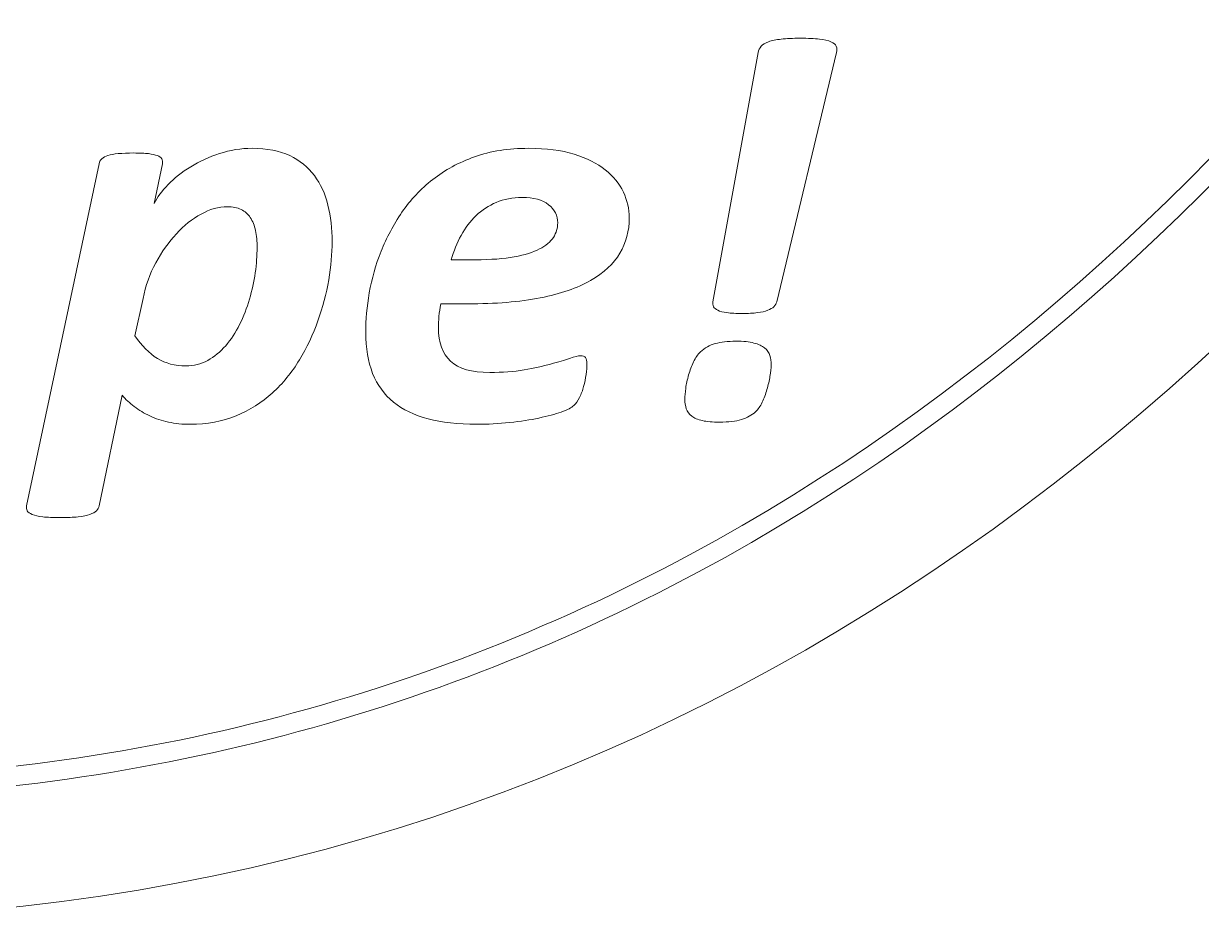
# Model space of a CAD drawing. Header units: millimetres. Extents: x -113 to 107, y -203 to 97.
# Drawn here: x 6.62 to 55.46, y -202.58 to -165.45 of the extents above; entities that cross this region are included whole.
import ezdxf

# ---------------------------------------------------------------- set-up
doc = ezdxf.new("R2010")
doc.units = ezdxf.units.MM
doc.header["$MEASUREMENT"] = 0
doc.layers.add('layer 1', color=7, linetype='Continuous')

msp = doc.modelspace()

# ---------------------------------------------------------------- linework, layer by layer
at = {"layer": 'layer 1', "color": 250, "lineweight": 9}
msp.add_open_spline([(-3.3033, -202.5771), (-75.337, -202.5771), (-113.3033, -118.6749), (-113.3033, -35.2346), (-113.3033, -35.2346), (-113.3033, 16.9181), (-86.5869, 71.1637), (-32.7617, 46.684), (-32.7617, 46.684), (-27.3094, 44.2044), (-23.9161, 50.394), (-26.9074, 56.0291), (-26.9074, 56.0291), (-26.9074, 56.0291), (-40.6664, 81.419), (-40.6664, 81.419), (-40.6664, 81.419), (-46.1561, 91.55), (-25.6913, 97.4228), (-3.3033, 97.4228), (-3.3033, 97.4228), (19.0847, 97.4228), (39.5495, 91.55), (34.0598, 81.419), (34.0598, 81.419), (34.0598, 81.419), (20.3008, 56.0291), (20.3008, 56.0291), (20.3008, 56.0291), (17.3095, 50.394), (20.7028, 44.2044), (26.1551, 46.684), (26.1551, 46.684), (79.9803, 71.1637), (106.6967, 16.9181), (106.6967, -35.2346), (106.6967, -35.2346), (106.6967, -118.6749), (68.7304, -202.5771), (-3.3033, -202.5771)], degree=3, knots=[0, 0, 0, 0, 0.1, 0.1, 0.1, 0.1, 0.2, 0.2, 0.2, 0.2, 0.3, 0.3, 0.3, 0.3, 0.4, 0.4, 0.4, 0.4, 0.5, 0.5, 0.5, 0.5, 0.6, 0.6, 0.6, 0.6, 0.7, 0.7, 0.7, 0.7, 0.8, 0.8, 0.8, 0.8, 0.9, 0.9, 0.9, 0.9, 1, 1, 1, 1], dxfattribs=at)
at = {"layer": 'layer 1', "color": 22, "lineweight": 9}
for points, knots in [([(-3.3033, -197.5771), (10.05, -197.5771), (22.7983, -194.5164), (34.6049, -188.1744), (34.6049, -188.1744), (58.1796, -175.511), (74.2704, -151.9016), (84.4597, -127.5536), (84.4597, -127.5536), (96.4413, -98.923), (101.7559, -66.2299), (101.7559, -35.2346), (101.7559, -35.2346), (101.7559, -33.2329), (101.7153, -31.2313), (101.6341, -29.2313), (101.6341, -29.2313), (101.0273, -14.2908), (98.1388, 1.4483), (92.1793, 15.1867), (92.1793, 15.1867), (87.2865, 26.4663), (79.7375, 37.5728), (68.7293, 43.4523), (68.7293, 43.4523), (55.6028, 50.4632), (41.2151, 48.0516), (28.1804, 42.1234), (28.1804, 42.1234), (25.1371, 40.7393), (21.7135, 40.7106), (18.8496, 42.5644), (18.8496, 42.5644), (13.5873, 45.9707), (13.1983, 53.2147), (15.9482, 58.3952), (15.9482, 58.3952), (15.9482, 58.3952), (15.9687, 58.4333), (15.9687, 58.4333), (15.9687, 58.4333), (15.9687, 58.4333), (29.7276, 83.8231), (29.7276, 83.8231), (29.7276, 83.8231), (29.8195, 83.9926), (30.0582, 84.4821), (30.016, 84.6966), (30.016, 84.6966), (29.9021, 85.2765), (28.6546, 86.2161), (28.2183, 86.5097), (28.2183, 86.5097), (26.1509, 87.9012), (23.3946, 88.8696), (21.0204, 89.5501), (21.0204, 89.5501), (13.4262, 91.727), (4.5658, 92.4228), (-3.3033, 92.4228), (-3.3033, 92.4228), (-11.1724, 92.4228), (-20.0328, 91.727), (-27.627, 89.5501), (-27.627, 89.5501), (-30.0012, 88.8696), (-32.7575, 87.9012), (-34.8249, 86.5097), (-34.8249, 86.5097), (-35.2612, 86.2161), (-36.5087, 85.2765), (-36.6226, 84.6966), (-36.6226, 84.6966), (-36.6648, 84.4821), (-36.4261, 83.9926), (-36.3342, 83.8232), (-36.3342, 83.8232), (-36.3342, 83.8232), (-22.5548, 58.3952), (-22.5548, 58.3952), (-22.5548, 58.3952), (-19.8049, 53.2147), (-20.1939, 45.9707), (-25.4562, 42.5644), (-25.4562, 42.5644), (-28.3201, 40.7106), (-31.7437, 40.7393), (-34.787, 42.1234), (-34.787, 42.1234), (-47.8217, 48.0516), (-62.2094, 50.4632), (-75.3359, 43.4523), (-75.3359, 43.4523), (-86.3441, 37.5728), (-93.8931, 26.4663), (-98.7859, 15.1867), (-98.7859, 15.1867), (-104.7454, 1.4483), (-107.6339, -14.2908), (-108.2407, -29.2313), (-108.2407, -29.2313), (-108.3219, -31.2313), (-108.3625, -33.2329), (-108.3625, -35.2346), (-108.3625, -35.2346), (-108.3625, -66.2299), (-103.0479, -98.923), (-91.0663, -127.5536), (-91.0663, -127.5536), (-80.877, -151.9016), (-64.7862, -175.511), (-41.2115, -188.1744), (-41.2115, -188.1744), (-29.4049, -194.5164), (-16.6566, -197.5771), (-3.3033, -197.5771)], [0, 0, 0, 0, 0.0344828, 0.0344828, 0.0344828, 0.0344828, 0.0689655, 0.0689655, 0.0689655, 0.0689655, 0.1034483, 0.1034483, 0.1034483, 0.1034483, 0.137931, 0.137931, 0.137931, 0.137931, 0.1724138, 0.1724138, 0.1724138, 0.1724138, 0.2068966, 0.2068966, 0.2068966, 0.2068966, 0.2413793, 0.2413793, 0.2413793, 0.2413793, 0.2758621, 0.2758621, 0.2758621, 0.2758621, 0.3103448, 0.3103448, 0.3103448, 0.3103448, 0.3448276, 0.3448276, 0.3448276, 0.3448276, 0.3793103, 0.3793103, 0.3793103, 0.3793103, 0.4137931, 0.4137931, 0.4137931, 0.4137931, 0.4482759, 0.4482759, 0.4482759, 0.4482759, 0.4827586, 0.4827586, 0.4827586, 0.4827586, 0.5172414, 0.5172414, 0.5172414, 0.5172414, 0.5517241, 0.5517241, 0.5517241, 0.5517241, 0.5862069, 0.5862069, 0.5862069, 0.5862069, 0.6206897, 0.6206897, 0.6206897, 0.6206897, 0.6551724, 0.6551724, 0.6551724, 0.6551724, 0.6896552, 0.6896552, 0.6896552, 0.6896552, 0.7241379, 0.7241379, 0.7241379, 0.7241379, 0.7586207, 0.7586207, 0.7586207, 0.7586207, 0.7931034, 0.7931034, 0.7931034, 0.7931034, 0.8275862, 0.8275862, 0.8275862, 0.8275862, 0.862069, 0.862069, 0.862069, 0.862069, 0.8965517, 0.8965517, 0.8965517, 0.8965517, 0.9310345, 0.9310345, 0.9310345, 0.9310345, 0.9655172, 0.9655172, 0.9655172, 0.9655172, 1, 1, 1, 1]), ([(29.2076, 84.588), (28.9729, 84.9595), (28.0748, 85.6456), (27.7806, 85.8436), (27.7806, 85.8436), (25.7641, 87.2007), (23.1262, 88.1151), (20.805, 88.7804), (20.805, 88.7804), (13.1947, 90.9619), (4.5877, 91.6228), (-3.3033, 91.6228), (-3.3033, 91.6228), (-11.1943, 91.6228), (-19.8013, 90.9619), (-27.4116, 88.7804), (-27.4116, 88.7804), (-29.7328, 88.1151), (-32.3707, 87.2007), (-34.3872, 85.8436), (-34.3872, 85.8436), (-34.6814, 85.6456), (-35.5795, 84.9595), (-35.8142, 84.588), (-35.8142, 84.588), (-35.7707, 84.4611), (-35.6873, 84.2932), (-35.6411, 84.2079), (-35.6411, 84.2079), (-35.6411, 84.2079), (-21.8593, 58.7753), (-21.8593, 58.7753), (-21.8593, 58.7753), (-18.9088, 53.2171), (-19.4145, 45.5256), (-25.0302, 41.8905), (-25.0302, 41.8905), (-28.1107, 39.8965), (-31.8302, 39.9016), (-35.111, 41.3937), (-35.111, 41.3937), (-38.9441, 43.137), (-42.9291, 44.5915), (-47.0201, 45.5774), (-47.0201, 45.5774), (-50.9956, 46.5355), (-55.0797, 47.049), (-59.1697, 46.9194), (-59.1697, 46.9194), (-64.7373, 46.7431), (-70.0348, 45.379), (-74.9669, 42.7448), (-74.9669, 42.7448), (-85.8063, 36.9554), (-93.2421, 25.9765), (-98.0621, 14.8651), (-98.0621, 14.8651), (-103.9943, 1.1896), (-106.8467, -14.3887), (-107.4508, -29.2642), (-107.4508, -29.2642), (-107.5315, -31.2532), (-107.572, -33.2439), (-107.572, -35.2346), (-107.572, -35.2346), (-107.572, -66.1742), (-102.2963, -98.6675), (-90.3383, -127.2416), (-90.3383, -127.2416), (-80.2203, -151.4195), (-64.2461, -174.8954), (-40.8409, -187.4678), (-40.8409, -187.4678), (-29.1554, -193.7447), (-16.5171, -196.7771), (-3.3033, -196.7771), (-3.3033, -196.7771), (9.9105, -196.7771), (22.5488, -193.7447), (34.2343, -187.4678), (34.2343, -187.4678), (57.6395, -174.8954), (73.6137, -151.4195), (83.7317, -127.2416), (83.7317, -127.2416), (95.6897, -98.6675), (100.9654, -66.1742), (100.9654, -35.2346), (100.9654, -35.2346), (100.9654, -33.2439), (100.9249, -31.2532), (100.8442, -29.2642), (100.8442, -29.2642), (100.2401, -14.3887), (97.3877, 1.1896), (91.4555, 14.8651), (91.4555, 14.8651), (86.6355, 25.9765), (79.1997, 36.9554), (68.3603, 42.7448), (68.3603, 42.7448), (63.4282, 45.379), (58.1307, 46.7431), (52.5631, 46.9194), (52.5631, 46.9194), (48.4731, 47.049), (44.389, 46.5355), (40.4135, 45.5774), (40.4135, 45.5774), (36.3225, 44.5915), (32.3375, 43.137), (28.5044, 41.3937), (28.5044, 41.3937), (25.2236, 39.9016), (21.5041, 39.8965), (18.4236, 41.8905), (18.4236, 41.8905), (12.8079, 45.5256), (12.3018, 53.2164), (15.2532, 58.7763), (15.2532, 58.7763), (15.2532, 58.7763), (15.2752, 58.8173), (15.2752, 58.8173), (15.2752, 58.8173), (15.2752, 58.8173), (29.0345, 84.2079), (29.0345, 84.2079), (29.0345, 84.2079), (29.0807, 84.2931), (29.1641, 84.4611), (29.2076, 84.588)], [0, 0, 0, 0, 0.030303, 0.030303, 0.030303, 0.030303, 0.0606061, 0.0606061, 0.0606061, 0.0606061, 0.0909091, 0.0909091, 0.0909091, 0.0909091, 0.1212121, 0.1212121, 0.1212121, 0.1212121, 0.1515152, 0.1515152, 0.1515152, 0.1515152, 0.1818182, 0.1818182, 0.1818182, 0.1818182, 0.2121212, 0.2121212, 0.2121212, 0.2121212, 0.2424242, 0.2424242, 0.2424242, 0.2424242, 0.2727273, 0.2727273, 0.2727273, 0.2727273, 0.3030303, 0.3030303, 0.3030303, 0.3030303, 0.3333333, 0.3333333, 0.3333333, 0.3333333, 0.3636364, 0.3636364, 0.3636364, 0.3636364, 0.3939394, 0.3939394, 0.3939394, 0.3939394, 0.4242424, 0.4242424, 0.4242424, 0.4242424, 0.4545455, 0.4545455, 0.4545455, 0.4545455, 0.4848485, 0.4848485, 0.4848485, 0.4848485, 0.5151515, 0.5151515, 0.5151515, 0.5151515, 0.5454545, 0.5454545, 0.5454545, 0.5454545, 0.5757576, 0.5757576, 0.5757576, 0.5757576, 0.6060606, 0.6060606, 0.6060606, 0.6060606, 0.6363636, 0.6363636, 0.6363636, 0.6363636, 0.6666667, 0.6666667, 0.6666667, 0.6666667, 0.6969697, 0.6969697, 0.6969697, 0.6969697, 0.7272727, 0.7272727, 0.7272727, 0.7272727, 0.7575758, 0.7575758, 0.7575758, 0.7575758, 0.7878788, 0.7878788, 0.7878788, 0.7878788, 0.8181818, 0.8181818, 0.8181818, 0.8181818, 0.8484848, 0.8484848, 0.8484848, 0.8484848, 0.8787879, 0.8787879, 0.8787879, 0.8787879, 0.9090909, 0.9090909, 0.9090909, 0.9090909, 0.9393939, 0.9393939, 0.9393939, 0.9393939, 0.969697, 0.969697, 0.969697, 0.969697, 1, 1, 1, 1]), ([(37.8442, -176.9801), (37.8278, -177.0538), (37.7909, -177.1236), (37.7294, -177.1857), (37.7294, -177.1857), (37.6679, -177.2439), (37.5818, -177.2944), (37.4712, -177.3371), (37.4712, -177.3371), (37.3605, -177.3798), (37.2171, -177.4108), (37.0449, -177.4341), (37.0449, -177.4341), (36.8727, -177.4574), (36.6637, -177.469), (36.4137, -177.469), (36.4137, -177.469), (36.1595, -177.469), (35.9464, -177.4574), (35.7825, -177.4341), (35.7825, -177.4341), (35.6185, -177.4108), (35.4955, -177.3798), (35.4054, -177.3371), (35.4054, -177.3371), (35.3193, -177.2944), (35.2578, -177.2439), (35.225, -177.1857), (35.225, -177.1857), (35.1922, -177.1236), (35.184, -177.0538), (35.2003, -176.9801), (35.2003, -176.9801), (35.2003, -176.9801), (37.0736, -166.6578), (37.0736, -166.6578), (37.0736, -166.6578), (37.09, -166.5569), (37.131, -166.4715), (37.2007, -166.3939), (37.2007, -166.3939), (37.2703, -166.3202), (37.3728, -166.2581), (37.5081, -166.2076), (37.5081, -166.2076), (37.6434, -166.1572), (37.8196, -166.1223), (38.0368, -166.099), (38.0368, -166.099), (38.25, -166.0757), (38.5164, -166.0641), (38.8279, -166.0641), (38.8279, -166.0641), (39.1476, -166.0641), (39.41, -166.0757), (39.6149, -166.099), (39.6149, -166.099), (39.8198, -166.1223), (39.9797, -166.1572), (40.0945, -166.2076), (40.0945, -166.2076), (40.2093, -166.2581), (40.2871, -166.3202), (40.3158, -166.3939), (40.3158, -166.3939), (40.3486, -166.4715), (40.3527, -166.5569), (40.3281, -166.6578), (40.3281, -166.6578), (40.3281, -166.6578), (37.8442, -176.9801), (37.8442, -176.9801)], [0, 0, 0, 0, 0.0555556, 0.0555556, 0.0555556, 0.0555556, 0.1111111, 0.1111111, 0.1111111, 0.1111111, 0.1666667, 0.1666667, 0.1666667, 0.1666667, 0.2222222, 0.2222222, 0.2222222, 0.2222222, 0.2777778, 0.2777778, 0.2777778, 0.2777778, 0.3333333, 0.3333333, 0.3333333, 0.3333333, 0.3888889, 0.3888889, 0.3888889, 0.3888889, 0.4444444, 0.4444444, 0.4444444, 0.4444444, 0.5, 0.5, 0.5, 0.5, 0.5555556, 0.5555556, 0.5555556, 0.5555556, 0.6111111, 0.6111111, 0.6111111, 0.6111111, 0.6666667, 0.6666667, 0.6666667, 0.6666667, 0.7222222, 0.7222222, 0.7222222, 0.7222222, 0.7777778, 0.7777778, 0.7777778, 0.7777778, 0.8333333, 0.8333333, 0.8333333, 0.8333333, 0.8888889, 0.8888889, 0.8888889, 0.8888889, 0.9444444, 0.9444444, 0.9444444, 0.9444444, 1, 1, 1, 1]), ([(19.4114, -174.4887), (19.4114, -174.9816), (19.3622, -175.5132), (19.2679, -176.0798), (19.2679, -176.0798), (19.1696, -176.6502), (19.022, -177.2129), (18.8212, -177.7756), (18.8212, -177.7756), (18.6244, -178.3344), (18.3662, -178.8776), (18.0547, -179.3938), (18.0547, -179.3938), (17.7432, -179.9138), (17.3661, -180.3717), (16.9315, -180.7636), (16.9315, -180.7636), (16.4971, -181.1594), (15.9971, -181.4737), (15.4313, -181.7104), (15.4313, -181.7104), (14.8657, -181.9433), (14.2304, -182.0597), (13.5254, -182.0597), (13.5254, -182.0597), (13.2057, -182.0597), (12.9064, -182.0325), (12.6277, -181.9704), (12.6277, -181.9704), (12.3449, -181.9084), (12.0867, -181.823), (11.853, -181.7143), (11.853, -181.7143), (11.6152, -181.6057), (11.4022, -181.4776), (11.2095, -181.3263), (11.2095, -181.3263), (11.0169, -181.1788), (10.8488, -181.0236), (10.7054, -180.8567), (10.7054, -180.8567), (10.7054, -180.8567), (9.7585, -185.4358), (9.7585, -185.4358), (9.7585, -185.4358), (9.7421, -185.5134), (9.7011, -185.5832), (9.6437, -185.6414), (9.6437, -185.6414), (9.5823, -185.7035), (9.492, -185.754), (9.365, -185.7967), (9.365, -185.7967), (9.242, -185.8394), (9.0781, -185.8704), (8.8813, -185.8937), (8.8813, -185.8937), (8.6805, -185.917), (8.4305, -185.9247), (8.1354, -185.9247), (8.1354, -185.9247), (7.8403, -185.9247), (7.5984, -185.917), (7.4139, -185.8937), (7.4139, -185.8937), (7.2295, -185.8704), (7.086, -185.8394), (6.9754, -185.7967), (6.9754, -185.7967), (6.8688, -185.754), (6.7991, -185.7035), (6.7663, -185.6414), (6.7663, -185.6414), (6.7335, -185.5832), (6.7253, -185.5134), (6.7417, -185.4358), (6.7417, -185.4358), (6.7417, -185.4358), (9.7462, -171.2601), (9.7462, -171.2601), (9.7462, -171.2601), (9.7749, -171.101), (9.902, -170.9885), (10.1151, -170.9186), (10.1151, -170.9186), (10.3323, -170.8527), (10.6889, -170.8177), (11.1849, -170.8177), (11.1849, -170.8177), (11.4349, -170.8177), (11.6357, -170.8255), (11.7915, -170.8449), (11.7915, -170.8449), (11.9473, -170.8643), (12.0703, -170.8915), (12.1645, -170.9264), (12.1645, -170.9264), (12.2547, -170.9613), (12.3203, -171.004), (12.349, -171.0622), (12.349, -171.0622), (12.3818, -171.1204), (12.39, -171.1864), (12.3735, -171.2601), (12.3735, -171.2601), (12.3735, -171.2601), (12.0374, -172.9094), (12.0374, -172.9094), (12.0374, -172.9094), (12.1564, -172.661), (12.349, -172.401), (12.6072, -172.1294), (12.6072, -172.1294), (12.8696, -171.8616), (13.1811, -171.6133), (13.5459, -171.3921), (13.5459, -171.3921), (13.9107, -171.167), (14.3083, -170.9846), (14.7469, -170.841), (14.7469, -170.841), (15.1813, -170.6974), (15.6322, -170.6237), (16.0954, -170.6237), (16.0954, -170.6237), (16.7143, -170.6237), (17.2308, -170.7246), (17.653, -170.9264), (17.653, -170.9264), (18.071, -171.1282), (18.4113, -171.3998), (18.6736, -171.7491), (18.6736, -171.7491), (18.9318, -172.0983), (19.1203, -172.5058), (19.2393, -172.9792), (19.2393, -172.9792), (19.354, -173.4488), (19.4114, -173.9532), (19.4114, -174.4887)], [0, 0, 0, 0, 0.0285714, 0.0285714, 0.0285714, 0.0285714, 0.0571429, 0.0571429, 0.0571429, 0.0571429, 0.0857143, 0.0857143, 0.0857143, 0.0857143, 0.1142857, 0.1142857, 0.1142857, 0.1142857, 0.1428571, 0.1428571, 0.1428571, 0.1428571, 0.1714286, 0.1714286, 0.1714286, 0.1714286, 0.2, 0.2, 0.2, 0.2, 0.2285714, 0.2285714, 0.2285714, 0.2285714, 0.2571429, 0.2571429, 0.2571429, 0.2571429, 0.2857143, 0.2857143, 0.2857143, 0.2857143, 0.3142857, 0.3142857, 0.3142857, 0.3142857, 0.3428571, 0.3428571, 0.3428571, 0.3428571, 0.3714286, 0.3714286, 0.3714286, 0.3714286, 0.4, 0.4, 0.4, 0.4, 0.4285714, 0.4285714, 0.4285714, 0.4285714, 0.4571429, 0.4571429, 0.4571429, 0.4571429, 0.4857143, 0.4857143, 0.4857143, 0.4857143, 0.5142857, 0.5142857, 0.5142857, 0.5142857, 0.5428571, 0.5428571, 0.5428571, 0.5428571, 0.5714286, 0.5714286, 0.5714286, 0.5714286, 0.6, 0.6, 0.6, 0.6, 0.6285714, 0.6285714, 0.6285714, 0.6285714, 0.6571429, 0.6571429, 0.6571429, 0.6571429, 0.6857143, 0.6857143, 0.6857143, 0.6857143, 0.7142857, 0.7142857, 0.7142857, 0.7142857, 0.7428571, 0.7428571, 0.7428571, 0.7428571, 0.7714286, 0.7714286, 0.7714286, 0.7714286, 0.8, 0.8, 0.8, 0.8, 0.8285714, 0.8285714, 0.8285714, 0.8285714, 0.8571429, 0.8571429, 0.8571429, 0.8571429, 0.8857143, 0.8857143, 0.8857143, 0.8857143, 0.9142857, 0.9142857, 0.9142857, 0.9142857, 0.9428571, 0.9428571, 0.9428571, 0.9428571, 0.9714286, 0.9714286, 0.9714286, 0.9714286, 1, 1, 1, 1]), ([(31.7327, -173.4992), (31.7327, -174.0464), (31.6015, -174.5353), (31.3432, -174.9738), (31.3432, -174.9738), (31.081, -175.4084), (30.6793, -175.7848), (30.13, -176.0992), (30.13, -176.0992), (29.5808, -176.4135), (28.8839, -176.6541), (28.0396, -176.821), (28.0396, -176.821), (27.1952, -176.9878), (26.1869, -177.0693), (25.0186, -177.0693), (25.0186, -177.0693), (25.0186, -177.0693), (23.9161, -177.0693), (23.9161, -177.0693), (23.9161, -177.0693), (23.8833, -177.2439), (23.8586, -177.4186), (23.8423, -177.5893), (23.8423, -177.5893), (23.8259, -177.7562), (23.8177, -177.9153), (23.8177, -178.0588), (23.8177, -178.0588), (23.8177, -178.672), (23.9857, -179.1338), (24.3218, -179.4481), (24.3218, -179.4481), (24.658, -179.7585), (25.199, -179.9138), (25.945, -179.9138), (25.945, -179.9138), (26.4738, -179.9138), (26.9452, -179.8749), (27.3674, -179.8051), (27.3674, -179.8051), (27.7854, -179.7314), (28.1544, -179.6538), (28.47, -179.5645), (28.47, -179.5645), (28.7896, -179.4791), (29.052, -179.3976), (29.2569, -179.3278), (29.2569, -179.3278), (29.4659, -179.2541), (29.6176, -179.2191), (29.7161, -179.2191), (29.7161, -179.2191), (29.8103, -179.2191), (29.88, -179.2463), (29.9169, -179.2967), (29.9169, -179.2967), (29.9578, -179.3511), (29.9783, -179.4364), (29.9783, -179.549), (29.9783, -179.549), (29.9783, -179.677), (29.9661, -179.8245), (29.9415, -179.9914), (29.9415, -179.9914), (29.9169, -180.1582), (29.8841, -180.3251), (29.839, -180.4881), (29.839, -180.4881), (29.798, -180.6511), (29.7406, -180.8024), (29.671, -180.946), (29.671, -180.946), (29.6054, -181.0896), (29.5274, -181.2021), (29.4373, -181.2758), (29.4373, -181.2758), (29.343, -181.369), (29.1668, -181.4582), (28.9086, -181.5513), (28.9086, -181.5513), (28.6544, -181.6406), (28.3469, -181.7221), (27.9863, -181.7997), (27.9863, -181.7997), (27.6256, -181.8773), (27.2198, -181.9394), (26.773, -181.986), (26.773, -181.986), (26.3262, -182.0364), (25.8671, -182.0597), (25.404, -182.0597), (25.404, -182.0597), (24.6334, -182.0597), (23.9652, -181.986), (23.3915, -181.8346), (23.3915, -181.8346), (22.8217, -181.6833), (22.3421, -181.4505), (21.9568, -181.14), (21.9568, -181.14), (21.5715, -180.8296), (21.2846, -180.4337), (21.092, -179.9526), (21.092, -179.9526), (20.8993, -179.4714), (20.805, -178.9009), (20.805, -178.2412), (20.805, -178.2412), (20.805, -177.7329), (20.8542, -177.1896), (20.9525, -176.6114), (20.9525, -176.6114), (21.055, -176.0293), (21.2149, -175.4589), (21.4403, -174.8923), (21.4403, -174.8923), (21.6658, -174.3296), (21.9527, -173.7902), (22.3052, -173.2741), (22.3052, -173.2741), (22.6577, -172.758), (23.084, -172.304), (23.584, -171.9159), (23.584, -171.9159), (24.0842, -171.524), (24.662, -171.2097), (25.3179, -170.9768), (25.3179, -170.9768), (25.9778, -170.7401), (26.7238, -170.6237), (27.5641, -170.6237), (27.5641, -170.6237), (28.2937, -170.6237), (28.9208, -170.7052), (29.4455, -170.8682), (29.4455, -170.8682), (29.9701, -171.0312), (30.4005, -171.2485), (30.7366, -171.5162), (30.7366, -171.5162), (31.0727, -171.784), (31.3228, -172.0944), (31.4867, -172.4359), (31.4867, -172.4359), (31.6507, -172.7813), (31.7327, -173.1383), (31.7327, -173.4992)], [0, 0, 0, 0, 0.027027, 0.027027, 0.027027, 0.027027, 0.0540541, 0.0540541, 0.0540541, 0.0540541, 0.0810811, 0.0810811, 0.0810811, 0.0810811, 0.1081081, 0.1081081, 0.1081081, 0.1081081, 0.1351351, 0.1351351, 0.1351351, 0.1351351, 0.1621622, 0.1621622, 0.1621622, 0.1621622, 0.1891892, 0.1891892, 0.1891892, 0.1891892, 0.2162162, 0.2162162, 0.2162162, 0.2162162, 0.2432432, 0.2432432, 0.2432432, 0.2432432, 0.2702703, 0.2702703, 0.2702703, 0.2702703, 0.2972973, 0.2972973, 0.2972973, 0.2972973, 0.3243243, 0.3243243, 0.3243243, 0.3243243, 0.3513514, 0.3513514, 0.3513514, 0.3513514, 0.3783784, 0.3783784, 0.3783784, 0.3783784, 0.4054054, 0.4054054, 0.4054054, 0.4054054, 0.4324324, 0.4324324, 0.4324324, 0.4324324, 0.4594595, 0.4594595, 0.4594595, 0.4594595, 0.4864865, 0.4864865, 0.4864865, 0.4864865, 0.5135135, 0.5135135, 0.5135135, 0.5135135, 0.5405405, 0.5405405, 0.5405405, 0.5405405, 0.5675676, 0.5675676, 0.5675676, 0.5675676, 0.5945946, 0.5945946, 0.5945946, 0.5945946, 0.6216216, 0.6216216, 0.6216216, 0.6216216, 0.6486486, 0.6486486, 0.6486486, 0.6486486, 0.6756757, 0.6756757, 0.6756757, 0.6756757, 0.7027027, 0.7027027, 0.7027027, 0.7027027, 0.7297297, 0.7297297, 0.7297297, 0.7297297, 0.7567568, 0.7567568, 0.7567568, 0.7567568, 0.7837838, 0.7837838, 0.7837838, 0.7837838, 0.8108108, 0.8108108, 0.8108108, 0.8108108, 0.8378378, 0.8378378, 0.8378378, 0.8378378, 0.8648649, 0.8648649, 0.8648649, 0.8648649, 0.8918919, 0.8918919, 0.8918919, 0.8918919, 0.9189189, 0.9189189, 0.9189189, 0.9189189, 0.9459459, 0.9459459, 0.9459459, 0.9459459, 0.972973, 0.972973, 0.972973, 0.972973, 1, 1, 1, 1]), ([(28.7651, -173.7165), (28.7651, -173.4138), (28.638, -173.1616), (28.388, -172.9598), (28.388, -172.9598), (28.1339, -172.758), (27.7691, -172.661), (27.2895, -172.661), (27.2895, -172.661), (26.8878, -172.661), (26.5312, -172.727), (26.2156, -172.8628), (26.2156, -172.8628), (25.9, -172.9986), (25.6212, -173.1849), (25.3794, -173.4138), (25.3794, -173.4138), (25.1376, -173.6467), (24.9326, -173.9183), (24.7605, -174.2326), (24.7605, -174.2326), (24.5883, -174.547), (24.453, -174.8846), (24.3464, -175.2416), (24.3464, -175.2416), (24.3464, -175.2416), (25.3547, -175.2416), (25.3547, -175.2416), (25.3547, -175.2416), (25.9942, -175.2416), (26.5312, -175.1989), (26.9657, -175.1213), (26.9657, -175.1213), (27.3961, -175.0398), (27.7444, -174.9311), (28.0108, -174.7953), (28.0108, -174.7953), (28.2732, -174.6595), (28.4659, -174.5004), (28.5847, -174.3141), (28.5847, -174.3141), (28.7077, -174.1279), (28.7651, -173.9299), (28.7651, -173.7165)], [0, 0, 0, 0, 0.0909091, 0.0909091, 0.0909091, 0.0909091, 0.1818182, 0.1818182, 0.1818182, 0.1818182, 0.2727273, 0.2727273, 0.2727273, 0.2727273, 0.3636364, 0.3636364, 0.3636364, 0.3636364, 0.4545455, 0.4545455, 0.4545455, 0.4545455, 0.5454545, 0.5454545, 0.5454545, 0.5454545, 0.6363636, 0.6363636, 0.6363636, 0.6363636, 0.7272727, 0.7272727, 0.7272727, 0.7272727, 0.8181818, 0.8181818, 0.8181818, 0.8181818, 0.9090909, 0.9090909, 0.9090909, 0.9090909, 1, 1, 1, 1]), ([(16.3003, -174.741), (16.3003, -174.481), (16.2798, -174.2481), (16.2347, -174.0347), (16.2347, -174.0347), (16.1896, -173.8213), (16.12, -173.6428), (16.0176, -173.4953), (16.0176, -173.4953), (15.9191, -173.3479), (15.792, -173.2353), (15.6364, -173.1577), (15.6364, -173.1577), (15.4806, -173.084), (15.2879, -173.0452), (15.0625, -173.0452), (15.0625, -173.0452), (14.7059, -173.0452), (14.3411, -173.1461), (13.9762, -173.3479), (13.9762, -173.3479), (13.6115, -173.5497), (13.2713, -173.8213), (12.9515, -174.1667), (12.9515, -174.1667), (12.6318, -174.512), (12.3449, -174.9117), (12.0989, -175.3696), (12.0989, -175.3696), (11.8489, -175.8275), (11.6727, -176.3204), (11.5703, -176.8442), (11.5703, -176.8442), (11.5703, -176.8442), (11.2341, -178.3887), (11.2341, -178.3887), (11.2341, -178.3887), (11.5128, -178.8078), (11.8244, -179.1182), (12.1645, -179.3278), (12.1645, -179.3278), (12.5047, -179.5373), (12.8983, -179.6382), (13.3491, -179.6382), (13.3491, -179.6382), (13.6771, -179.6382), (13.9762, -179.5645), (14.255, -179.4132), (14.255, -179.4132), (14.5296, -179.2618), (14.7796, -179.0562), (14.9969, -178.8039), (14.9969, -178.8039), (15.2182, -178.5517), (15.4108, -178.2568), (15.5749, -177.923), (15.5749, -177.923), (15.7388, -177.5893), (15.874, -177.2401), (15.9847, -176.8753), (15.9847, -176.8753), (16.0913, -176.5144), (16.1691, -176.1457), (16.2225, -175.781), (16.2225, -175.781), (16.2757, -175.4123), (16.3003, -175.0669), (16.3003, -174.741)], [0, 0, 0, 0, 0.0588235, 0.0588235, 0.0588235, 0.0588235, 0.1176471, 0.1176471, 0.1176471, 0.1176471, 0.1764706, 0.1764706, 0.1764706, 0.1764706, 0.2352941, 0.2352941, 0.2352941, 0.2352941, 0.2941176, 0.2941176, 0.2941176, 0.2941176, 0.3529412, 0.3529412, 0.3529412, 0.3529412, 0.4117647, 0.4117647, 0.4117647, 0.4117647, 0.4705882, 0.4705882, 0.4705882, 0.4705882, 0.5294118, 0.5294118, 0.5294118, 0.5294118, 0.5882353, 0.5882353, 0.5882353, 0.5882353, 0.6470588, 0.6470588, 0.6470588, 0.6470588, 0.7058824, 0.7058824, 0.7058824, 0.7058824, 0.7647059, 0.7647059, 0.7647059, 0.7647059, 0.8235294, 0.8235294, 0.8235294, 0.8235294, 0.8823529, 0.8823529, 0.8823529, 0.8823529, 0.9411765, 0.9411765, 0.9411765, 0.9411765, 1, 1, 1, 1]), ([(37.6147, -179.5955), (37.6147, -179.7314), (37.5983, -179.8905), (37.5654, -180.0729), (37.5654, -180.0729), (37.5368, -180.2552), (37.4917, -180.4376), (37.4425, -180.6239), (37.4425, -180.6239), (37.3892, -180.8102), (37.3237, -180.9848), (37.2417, -181.1478), (37.2417, -181.1478), (37.1637, -181.3108), (37.0695, -181.4388), (36.9671, -181.5397), (36.9671, -181.5397), (36.8154, -181.6833), (36.6186, -181.7919), (36.3849, -181.8618), (36.3849, -181.8618), (36.1473, -181.9355), (35.848, -181.9704), (35.4791, -181.9704), (35.4791, -181.9704), (35.1881, -181.9704), (34.9503, -181.951), (34.7618, -181.9084), (34.7618, -181.9084), (34.5732, -181.8657), (34.4257, -181.8036), (34.3191, -181.7182), (34.3191, -181.7182), (34.2125, -181.6367), (34.1388, -181.5358), (34.0978, -181.4194), (34.0978, -181.4194), (34.0568, -181.303), (34.0363, -181.1672), (34.0363, -181.0158), (34.0363, -181.0158), (34.0363, -180.8955), (34.0486, -180.7442), (34.0732, -180.5657), (34.0732, -180.5657), (34.0978, -180.3872), (34.1388, -180.2048), (34.192, -180.0146), (34.192, -180.0146), (34.2495, -179.8245), (34.315, -179.646), (34.3971, -179.4753), (34.3971, -179.4753), (34.479, -179.3045), (34.5732, -179.1648), (34.6839, -179.06), (34.6839, -179.06), (34.8602, -178.8932), (35.0651, -178.7768), (35.2988, -178.7147), (35.2988, -178.7147), (35.5283, -178.6487), (35.8152, -178.6176), (36.1513, -178.6176), (36.1513, -178.6176), (36.4629, -178.6176), (36.7129, -178.6409), (36.9015, -178.6914), (36.9015, -178.6914), (37.09, -178.7379), (37.2376, -178.8078), (37.3441, -178.8932), (37.3441, -178.8932), (37.4547, -178.9824), (37.5244, -179.0872), (37.5613, -179.2075), (37.5613, -179.2075), (37.5983, -179.3278), (37.6147, -179.4558), (37.6147, -179.5955)], [0, 0, 0, 0, 0.05, 0.05, 0.05, 0.05, 0.1, 0.1, 0.1, 0.1, 0.15, 0.15, 0.15, 0.15, 0.2, 0.2, 0.2, 0.2, 0.25, 0.25, 0.25, 0.25, 0.3, 0.3, 0.3, 0.3, 0.35, 0.35, 0.35, 0.35, 0.4, 0.4, 0.4, 0.4, 0.45, 0.45, 0.45, 0.45, 0.5, 0.5, 0.5, 0.5, 0.55, 0.55, 0.55, 0.55, 0.6, 0.6, 0.6, 0.6, 0.65, 0.65, 0.65, 0.65, 0.7, 0.7, 0.7, 0.7, 0.75, 0.75, 0.75, 0.75, 0.8, 0.8, 0.8, 0.8, 0.85, 0.85, 0.85, 0.85, 0.9, 0.9, 0.9, 0.9, 0.95, 0.95, 0.95, 0.95, 1, 1, 1, 1])]:
    msp.add_open_spline(points, degree=3, knots=knots, dxfattribs=at)

doc.saveas('drawing.dxf')
